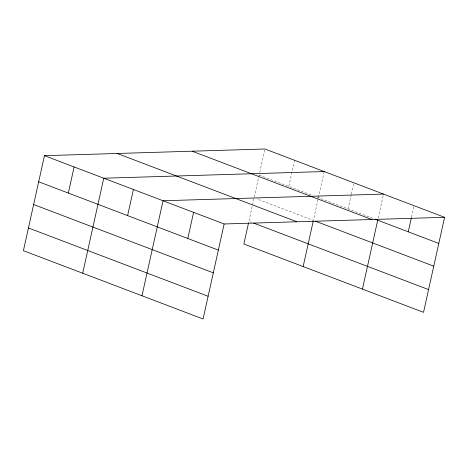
<?xml version="1.0" encoding="UTF-8"?>
<svg xmlns="http://www.w3.org/2000/svg" width="468" height="468" viewBox="0 0 468 468"><rect width="100%" height="100%" fill="white"/><g stroke="black" fill="none" stroke-linecap="round" stroke-linejoin="round"><path stroke-width="0.35" stroke-dasharray="2.34 1.75" d="M253.937 198.578L248.9 221.288L251.591 222.312M254.247 197.157L258.5 177.975M258.658 177.261L259.6 173.014M259.758 172.306L264.923 149.005M288.779 186.399L294.571 160.278M324.219 171.545L313.385 220.405L256.786 198.888M348.069 208.939L351.205 194.817M351.357 194.115L353.861 182.818M378.185 218.094L383.35 194.793M411.547 216.994L413.899 206.406M259.132 175.131L312.361 195.367M317.076 197.157L373.675 218.673"/><path stroke-width="0.7" d="M444.6 217.31L264.923 149.005L44.466 155.674L23.4 250.69L203.077 318.995L224.143 223.979L444.6 217.31L423.534 312.326L243.857 244.021L248.584 222.709M68.322 193.068L74.114 166.941M82.696 273.23L103.756 178.214L324.219 171.545M127.612 215.608L133.403 189.481M141.985 295.77L163.051 200.754L383.508 194.085M187.803 238.487L193.594 212.367M303.153 266.561L313.227 221.118M362.443 289.101L377.717 220.212M408.266 231.824L411.395 217.702M375.02 219.188L438.808 243.436M192.172 151.205L371.849 219.51M315.409 221.177L433.766 266.169M117.216 153.475L296.893 221.774M253.615 223.084L428.577 289.593M44.466 155.674L224.143 223.979M38.674 181.8L218.351 250.099M33.632 204.534L213.309 272.838M28.443 227.957L208.12 296.262"/></g></svg>
